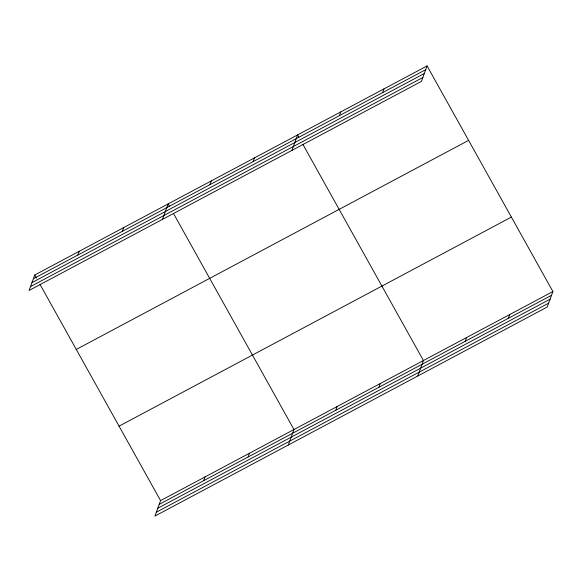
<?xml version="1.0" encoding="UTF-8"?>
<svg xmlns="http://www.w3.org/2000/svg" width="582" height="582" viewBox="0 0 582 582"><rect width="100%" height="100%" fill="white"/><g stroke="black" fill="none" stroke-linecap="round" stroke-linejoin="round"><path stroke-width="0.87" d="M427.079 65.919L34.76 274.988L29.1 290.454L421.419 81.385L427.079 65.919L552.9 291.546L547.24 307.012L154.921 516.081L160.581 500.615L552.9 291.546M77.85 255.032L79.225 251.293M122.315 231.338L123.682 227.598M162.487 219.37L168.147 203.904L169.471 206.283M209.935 184.647L211.302 180.907M253.09 161.65L254.458 157.911M291.953 150.374L297.613 134.908L298.937 137.287M203.671 480.667L205.039 476.92M339.401 115.658L340.768 111.911M248.136 456.972L249.503 453.225M382.556 92.662L383.924 88.915M288.308 444.997L293.968 429.531L173.451 213.405M335.756 410.281L337.123 406.534M378.911 387.285L380.279 383.538M417.774 376.008L423.434 360.542L302.916 144.416M465.222 341.285L466.589 337.545M508.377 318.289L509.745 314.549M33.392 278.727L425.711 69.658M31.974 282.597L424.293 73.528M30.519 286.584L422.838 77.515M76.278 349.447L468.605 140.378M119.055 426.155L511.382 217.093M159.206 504.361L551.532 295.292M157.795 508.224L550.114 299.163M156.332 512.211L548.659 303.149M34.76 274.988L36.528 278.152M40.063 284.489L160.581 500.615"/></g></svg>
